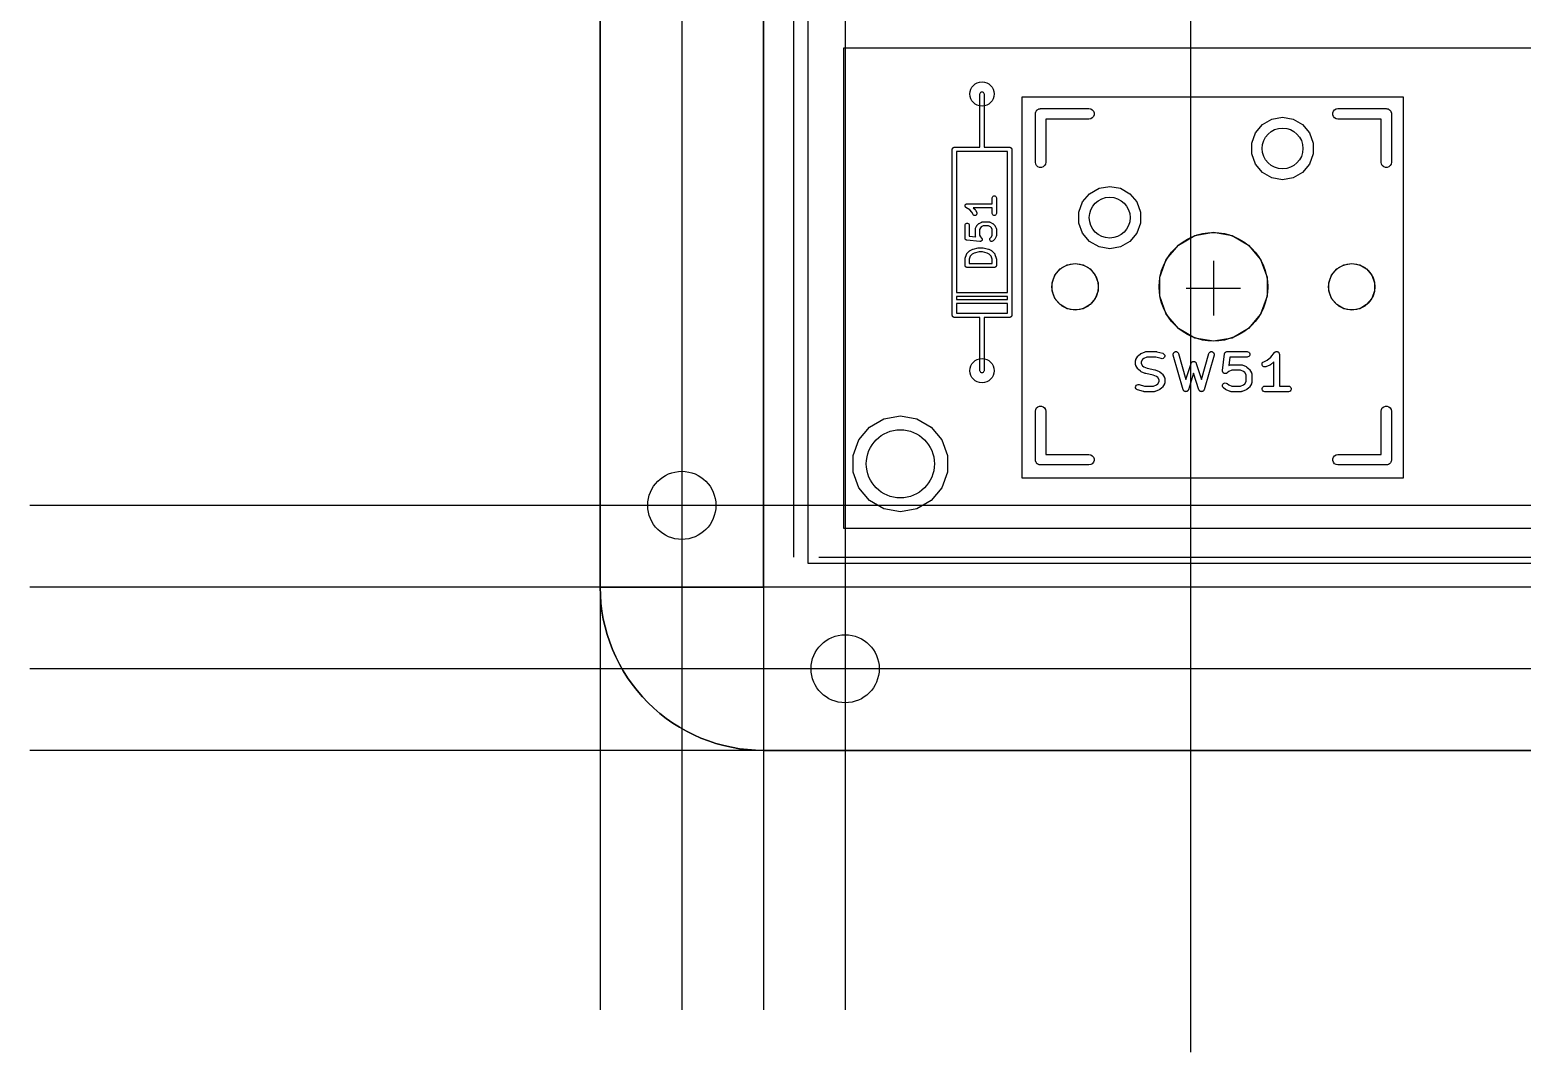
# Model space of a CAD drawing. Header units: millimetres. Extents: x 71 to 299, y 93 to 256.
# Drawn here: x 71.2 to 126, y 92.7 to 130.2 of the extents above; entities that cross this region are included whole.
import ezdxf

# ---------------------------------------------------------------- set-up
doc = ezdxf.new("R2010")
doc.units = ezdxf.units.MM
for name, color, linetype in [('BLACK', 7, 'Continuous'), ('PCB', 4, 'Continuous'), ('PCB_参照', 4, 'Continuous'), ('プレート', 6, 'Continuous'), ('上壁', 4, 'Continuous'), ('下壁1', 142, 'Continuous'), ('下壁2', 2, 'Continuous'), ('物理キー', 7, 'Continuous'), ('裏面', 3, 'Continuous')]:
    doc.layers.add(name, color=color, linetype=linetype)
doc.layers.add('化粧板', color=1, linetype='Continuous', transparency=0.6)
doc.layers.add('補助線', color=4, linetype='Continuous', transparency=0.6)

# ---------------------------------------------------------------- blocks, each defined once
blk = doc.blocks.new('PCB外形')
at = {"layer": 'BLACK'}
for p, q in [((35.075, -28.075), (35.075, -145.925)), ((36, -145.925), (202.925, -145.925))]:
    blk.add_line(p, q, dxfattribs=at)
blk = doc.blocks.new('PCB詳細')
at = {"layer": 'BLACK'}
for p, q in [((41.925, -128.92), (41.9295, -128.894)), ((41.925, -130.19), (41.925, -128.92)), ((41.9295, -128.894), (41.9425, -128.872)), ((41.9425, -128.872), (41.9625, -128.855)), ((41.9625, -128.855), (41.987, -128.846)), ((41.987, -128.846), (42.013, -128.846)), ((42.013, -128.846), (42.0375, -128.855)), ((42.0375, -128.855), (42.0575, -128.872)), ((42.0575, -128.872), (42.0705, -128.894)), ((42.0705, -128.894), (42.075, -128.92)), ((42.075, -128.92), (42.075, -130.19)), ((43.9595, -129.65), (43.9624, -129.634)), ((43.9595, -131.428), (43.9595, -129.65)), ((43.9624, -129.617), (43.9681, -129.601)), ((43.9624, -129.634), (43.9624, -129.617)), ((43.9681, -129.601), (43.971, -129.585)), ((43.971, -129.585), (43.9793, -129.57)), ((43.9793, -129.57), (43.985, -129.555)), ((43.985, -129.555), (43.9957, -129.542)), ((43.9957, -129.542), (44.0041, -129.528)), ((44.0041, -129.528), (44.0168, -129.517)), ((44.0168, -129.517), (44.0275, -129.504)), ((44.0275, -129.504), (44.042, -129.496)), ((44.042, -129.496), (44.0547, -129.485)), ((44.0547, -129.485), (44.0704, -129.479)), ((44.0704, -129.479), (44.0848, -129.471)), ((44.0848, -129.471), (44.1013, -129.468)), ((44.1013, -129.468), (44.1169, -129.462)), ((44.1169, -129.462), (44.1336, -129.462)), ((44.1336, -129.462), (44.15, -129.459)), ((44.15, -129.459), (45.928, -129.459)), ((45.928, -129.84), (44.3405, -129.84)), ((44.3405, -129.84), (44.3405, -131.428)), ((45.928, -129.459), (45.9932, -129.471)), ((45.9932, -129.829), (45.928, -129.84)), ((45.9932, -129.471), (46.0505, -129.504)), ((46.0505, -129.796), (45.9932, -129.829)), ((46.0505, -129.504), (46.093, -129.555)), ((46.093, -129.745), (46.0505, -129.796)), ((46.093, -129.555), (46.1156, -129.617)), ((46.1156, -129.683), (46.093, -129.745)), ((46.1156, -129.617), (46.1156, -129.683)), ((52.3025, -130.041), (52.6476, -129.842)), ((52.6476, -129.842), (53.04, -129.773)), ((53.04, -129.773), (53.4324, -129.842)), ((53.4324, -129.842), (53.7775, -130.041)), ((54.8844, -129.617), (54.907, -129.555)), ((54.8844, -129.683), (54.8844, -129.617)), ((54.907, -129.745), (54.8844, -129.683)), ((54.907, -129.555), (54.9495, -129.504)), ((54.9495, -129.796), (54.907, -129.745)), ((54.9495, -129.504), (55.0068, -129.471)), ((55.0068, -129.829), (54.9495, -129.796)), ((55.0068, -129.471), (55.072, -129.459)), ((55.072, -129.84), (55.0068, -129.829)), ((55.072, -129.459), (56.85, -129.459)), ((56.6595, -129.84), (55.072, -129.84)), ((56.6595, -131.428), (56.6595, -129.84)), ((56.85, -129.459), (56.8664, -129.462)), ((56.8664, -129.462), (56.8831, -129.462)), ((56.8831, -129.462), (56.8987, -129.468)), ((56.8987, -129.468), (56.9152, -129.471)), ((56.9152, -129.471), (56.9296, -129.479)), ((56.9296, -129.479), (56.9452, -129.485)), ((56.9452, -129.485), (56.958, -129.496)), ((56.958, -129.496), (56.9725, -129.504)), ((56.9725, -129.504), (56.9832, -129.517)), ((56.9832, -129.517), (56.9959, -129.528)), ((56.9959, -129.528), (57.0043, -129.542)), ((57.0043, -129.542), (57.015, -129.555)), ((57.015, -129.555), (57.0207, -129.57)), ((57.0207, -129.57), (57.029, -129.585)), ((57.029, -129.585), (57.0319, -129.601)), ((57.0319, -129.601), (57.0376, -129.617)), ((57.0376, -129.617), (57.0376, -129.634)), ((57.0376, -129.634), (57.0405, -129.65)), ((57.0405, -129.65), (57.0405, -131.428)), ((41.925, -130.877), (41.925, -130.19)), ((42.075, -130.19), (42.075, -130.877)), ((51.9101, -130.721), (52.0464, -130.346)), ((52.0464, -130.346), (52.3025, -130.041)), ((53.7775, -130.041), (54.0336, -130.346)), ((54.0336, -130.346), (54.1699, -130.721)), ((40.909, -130.952), (40.9101, -130.946)), ((40.909, -137.048), (40.909, -130.952)), ((40.9101, -130.939), (40.9124, -130.933)), ((40.9101, -130.946), (40.9101, -130.939)), ((40.9124, -130.933), (40.9135, -130.926)), ((40.9135, -130.926), (40.9168, -130.921)), ((40.9168, -130.921), (40.919, -130.915)), ((40.919, -130.915), (40.9233, -130.909)), ((40.9233, -130.909), (40.9265, -130.904)), ((40.9265, -130.904), (40.9316, -130.9)), ((40.9316, -130.9), (40.9358, -130.895)), ((40.9358, -130.895), (40.9415, -130.891)), ((40.9415, -130.891), (40.9465, -130.887)), ((40.9465, -130.887), (40.9527, -130.885)), ((40.9527, -130.885), (40.9583, -130.882)), ((40.9583, -130.882), (40.9648, -130.88)), ((40.9648, -130.88), (40.971, -130.878)), ((40.971, -130.878), (40.9775, -130.878)), ((40.9775, -130.878), (40.984, -130.877)), ((40.984, -130.877), (41.925, -130.877)), ((42.075, -130.877), (43.016, -130.877)), ((43.016, -130.877), (43.0225, -130.878)), ((43.0225, -130.878), (43.029, -130.878)), ((43.029, -130.878), (43.0352, -130.88)), ((43.0352, -130.88), (43.0417, -130.882)), ((43.0417, -130.882), (43.0473, -130.885)), ((43.0473, -130.885), (43.0535, -130.887)), ((43.0535, -130.887), (43.0585, -130.891)), ((43.0585, -130.891), (43.0642, -130.895)), ((43.0642, -130.895), (43.0684, -130.9)), ((43.0684, -130.9), (43.0735, -130.904)), ((43.0735, -130.904), (43.0767, -130.909)), ((43.0767, -130.909), (43.081, -130.915)), ((43.081, -130.915), (43.0832, -130.921)), ((43.0832, -130.921), (43.0865, -130.926)), ((43.0865, -130.926), (43.0876, -130.933)), ((43.0876, -130.933), (43.0899, -130.939)), ((43.0899, -130.939), (43.0899, -130.946)), ((43.0899, -130.946), (43.091, -130.952)), ((43.091, -130.952), (43.091, -137.048)), ((51.9101, -131.119), (51.9101, -130.721)), ((54.1699, -130.721), (54.1699, -131.119)), ((42, -131.027), (41.059, -131.027)), ((41.059, -131.027), (41.059, -136.211)), ((42.941, -131.027), (42, -131.027)), ((42.941, -136.211), (42.941, -131.027)), ((43.971, -131.493), (43.9595, -131.428)), ((44.0041, -131.55), (43.971, -131.493)), ((44.0547, -131.593), (44.0041, -131.55)), ((44.2959, -131.55), (44.2452, -131.593)), ((44.329, -131.493), (44.2959, -131.55)), ((44.3405, -131.428), (44.329, -131.493)), ((52.0464, -131.494), (51.9101, -131.119)), ((52.3025, -131.799), (52.0464, -131.494)), ((54.0336, -131.494), (53.7775, -131.799)), ((54.1699, -131.119), (54.0336, -131.494)), ((56.671, -131.493), (56.6595, -131.428)), ((56.7041, -131.55), (56.671, -131.493)), ((56.7547, -131.593), (56.7041, -131.55)), ((56.9959, -131.55), (56.9452, -131.593)), ((57.029, -131.493), (56.9959, -131.55)), ((57.0405, -131.428), (57.029, -131.493)), ((44.1169, -131.616), (44.0547, -131.593)), ((44.1831, -131.616), (44.1169, -131.616)), ((44.2452, -131.593), (44.1831, -131.616)), ((52.6476, -131.998), (52.3025, -131.799)), ((53.04, -132.067), (52.6476, -131.998)), ((53.4324, -131.998), (53.04, -132.067)), ((53.7775, -131.799), (53.4324, -131.998)), ((56.8169, -131.616), (56.7547, -131.593)), ((56.8831, -131.616), (56.8169, -131.616)), ((56.9452, -131.593), (56.8831, -131.616)), ((45.6964, -132.886), (45.9525, -132.581)), ((45.9525, -132.581), (46.2976, -132.382)), ((46.2976, -132.382), (46.69, -132.313)), ((46.69, -132.313), (47.0824, -132.382)), ((47.0824, -132.382), (47.4275, -132.581)), ((47.4275, -132.581), (47.6836, -132.886)), ((41.3775, -133.019), (41.3785, -133.015)), ((41.3785, -133.028), (41.3775, -133.019)), ((41.3785, -133.011), (41.3816, -133.002)), ((41.3785, -133.015), (41.3785, -133.011)), ((41.3785, -133.037), (41.3785, -133.028)), ((41.3799, -133.041), (41.3785, -133.037)), ((41.3804, -133.045), (41.3799, -133.041)), ((41.3844, -133.053), (41.3804, -133.045)), ((41.3816, -133.002), (41.3837, -132.994)), ((41.3837, -132.994), (41.386, -132.99)), ((41.3874, -133.061), (41.3844, -133.053)), ((41.386, -132.99), (41.3874, -132.986)), ((41.3874, -132.986), (41.3932, -132.979)), ((41.3901, -133.064), (41.3874, -133.061)), ((41.3919, -133.068), (41.3901, -133.064)), ((41.3984, -133.074), (41.3919, -133.068)), ((41.3932, -132.979), (41.3981, -132.972)), ((41.3981, -132.972), (41.4015, -132.97)), ((41.4042, -133.081), (41.3984, -133.074)), ((41.4015, -132.97), (41.4042, -132.966)), ((41.4042, -132.966), (41.4119, -132.962)), ((41.4078, -133.083), (41.4042, -133.081)), ((41.4108, -133.086), (41.4078, -133.083)), ((41.5475, -133.177), (41.4108, -133.086)), ((41.4119, -132.962), (41.4191, -132.957)), ((41.4191, -132.957), (41.4231, -132.955)), ((41.4231, -132.955), (41.4267, -132.953)), ((41.4267, -132.953), (41.4355, -132.952)), ((41.4355, -132.952), (41.4441, -132.949)), ((41.4441, -132.949), (41.4483, -132.95)), ((41.4483, -132.95), (41.4524, -132.949)), ((41.4524, -132.949), (42.3774, -132.949)), ((41.6288, -133.259), (41.5475, -133.177)), ((42.3774, -133.099), (41.6811, -133.099)), ((41.6811, -133.099), (41.7435, -133.161)), ((41.7435, -133.161), (41.7504, -133.171)), ((41.7504, -133.171), (41.7576, -133.181)), ((41.7576, -133.181), (41.8052, -133.276)), ((42.3774, -132.738), (42.3819, -132.712)), ((42.3774, -132.949), (42.3774, -132.738)), ((42.3774, -133.31), (42.3774, -133.099)), ((42.3819, -132.712), (42.3949, -132.69)), ((42.3949, -132.69), (42.4149, -132.673)), ((42.4149, -132.673), (42.4394, -132.664)), ((42.4394, -132.664), (42.4654, -132.664)), ((42.4654, -132.664), (42.4899, -132.673)), ((42.4899, -132.673), (42.5098, -132.69)), ((42.5098, -132.69), (42.5229, -132.712)), ((42.5229, -132.712), (42.5274, -132.738)), ((42.5274, -132.738), (42.5274, -133.31)), ((45.5601, -133.261), (45.6964, -132.886)), ((47.6836, -132.886), (47.8199, -133.261)), ((41.3774, -133.738), (41.3819, -133.712)), ((41.3774, -134.214), (41.3774, -133.738)), ((41.3819, -133.712), (41.3949, -133.69)), ((41.3949, -133.69), (41.4149, -133.673)), ((41.4149, -133.673), (41.4394, -133.664)), ((41.4394, -133.664), (41.4654, -133.664)), ((41.4654, -133.664), (41.4899, -133.673)), ((41.4899, -133.673), (41.5098, -133.69)), ((41.5098, -133.69), (41.5229, -133.712)), ((41.5229, -133.712), (41.5274, -133.738)), ((41.5274, -133.738), (41.5274, -134.146)), ((41.671, -133.343), (41.6288, -133.259)), ((41.6865, -133.364), (41.671, -133.343)), ((41.7083, -133.378), (41.6865, -133.364)), ((41.7336, -133.384), (41.7083, -133.378)), ((41.7595, -133.381), (41.7336, -133.384)), ((41.7828, -133.37), (41.7595, -133.381)), ((41.8007, -133.351), (41.7828, -133.37)), ((41.811, -133.327), (41.8007, -133.351)), ((41.8052, -133.276), (41.8126, -133.301)), ((41.8126, -133.301), (41.811, -133.327)), ((41.8139, -133.752), (41.821, -133.743)), ((41.821, -133.743), (41.8279, -133.733)), ((41.8279, -133.733), (41.8755, -133.685)), ((41.8755, -133.685), (41.8854, -133.678)), ((41.8854, -133.678), (41.895, -133.671)), ((41.895, -133.671), (41.9903, -133.623)), ((41.9903, -133.623), (41.9944, -133.622)), ((41.9944, -133.622), (41.9982, -133.62)), ((41.9982, -133.62), (42.0068, -133.618)), ((42.0068, -133.618), (42.0152, -133.616)), ((42.0152, -133.616), (42.0196, -133.616)), ((42.0196, -133.616), (42.0238, -133.615)), ((42.0238, -133.615), (42.2619, -133.615)), ((42.2619, -133.615), (42.2662, -133.616)), ((42.2662, -133.616), (42.2705, -133.616)), ((42.2705, -133.616), (42.2789, -133.618)), ((42.2789, -133.618), (42.2876, -133.62)), ((42.2876, -133.62), (42.2913, -133.622)), ((42.2913, -133.622), (42.2954, -133.623)), ((42.2954, -133.623), (42.3907, -133.671)), ((42.3819, -133.335), (42.3774, -133.31)), ((42.3949, -133.358), (42.3819, -133.335)), ((42.3907, -133.671), (42.4003, -133.678)), ((42.4149, -133.374), (42.3949, -133.358)), ((42.4003, -133.678), (42.4102, -133.685)), ((42.4102, -133.685), (42.4578, -133.733)), ((42.4394, -133.383), (42.4149, -133.374)), ((42.4654, -133.383), (42.4394, -133.383)), ((42.4578, -133.733), (42.4647, -133.743)), ((42.4647, -133.743), (42.4718, -133.752)), ((42.4899, -133.374), (42.4654, -133.383)), ((42.5098, -133.358), (42.4899, -133.374)), ((42.5229, -133.335), (42.5098, -133.358)), ((42.5274, -133.31), (42.5229, -133.335)), ((45.5601, -133.659), (45.5601, -133.261)), ((45.6964, -134.034), (45.5601, -133.659)), ((47.8199, -133.659), (47.6836, -134.034)), ((47.8199, -133.261), (47.8199, -133.659)), ((41.3779, -134.217), (41.3774, -134.214)), ((41.3776, -134.22), (41.3779, -134.217)), ((41.3801, -134.23), (41.3776, -134.22)), ((41.3819, -134.24), (41.3801, -134.23)), ((41.3833, -134.242), (41.3819, -134.24)), ((41.384, -134.245), (41.3833, -134.242)), ((41.3898, -134.254), (41.384, -134.245)), ((41.3949, -134.262), (41.3898, -134.254)), ((41.3971, -134.264), (41.3949, -134.262)), ((41.3987, -134.267), (41.3971, -134.264)), ((41.407, -134.273), (41.3987, -134.267)), ((41.4149, -134.279), (41.407, -134.273)), ((41.4175, -134.28), (41.4149, -134.279)), ((41.4198, -134.282), (41.4175, -134.28)), ((41.4297, -134.285), (41.4198, -134.282)), ((41.4394, -134.288), (41.4297, -134.285)), ((41.4422, -134.288), (41.4394, -134.288)), ((41.4449, -134.289), (41.4422, -134.288)), ((41.9211, -134.337), (41.4449, -134.289)), ((41.5274, -134.146), (41.7756, -134.171)), ((41.7583, -133.881), (41.7591, -133.877)), ((41.7583, -134.119), (41.7583, -133.881)), ((41.7591, -134.123), (41.7583, -134.119)), ((41.7588, -133.872), (41.7613, -133.864)), ((41.7591, -133.877), (41.7588, -133.872)), ((41.7588, -134.128), (41.7591, -134.123)), ((41.7613, -134.136), (41.7588, -134.128)), ((41.7613, -133.864), (41.7629, -133.855)), ((41.7629, -134.145), (41.7613, -134.136)), ((41.7629, -133.855), (41.765, -133.852)), ((41.765, -134.148), (41.7629, -134.145)), ((41.765, -133.852), (41.7663, -133.847)), ((41.7663, -134.153), (41.765, -134.148)), ((41.7663, -133.847), (41.8139, -133.752)), ((41.7756, -134.171), (41.7663, -134.153)), ((41.9426, -133.83), (41.9083, -133.899)), ((41.9083, -133.899), (41.9083, -134.101)), ((41.9083, -134.101), (41.9426, -134.17)), ((41.973, -133.8), (41.9426, -133.83)), ((41.9426, -134.17), (41.9816, -134.209)), ((42.0415, -133.765), (41.973, -133.8)), ((41.9816, -134.209), (41.9819, -134.209)), ((41.9819, -134.209), (41.9823, -134.21)), ((41.9823, -134.21), (41.9893, -134.22)), ((41.9893, -134.22), (41.9965, -134.23)), ((41.9953, -134.294), (41.99, -134.305)), ((42.0008, -134.282), (41.9953, -134.294)), ((41.9965, -134.23), (41.9967, -134.231)), ((41.9967, -134.231), (41.9969, -134.231)), ((41.9969, -134.231), (42, -134.243)), ((42, -134.243), (42.0033, -134.255)), ((42.001, -134.281), (42.0008, -134.282)), ((42.0008, -134.282), (42.0008, -134.282)), ((42.0021, -134.269), (42.001, -134.281)), ((42.0034, -134.256), (42.0021, -134.269)), ((42.0033, -134.255), (42.0032, -134.256)), ((42.0032, -134.256), (42.0034, -134.256)), ((42.2442, -133.765), (42.0415, -133.765)), ((42.3127, -133.8), (42.2442, -133.765)), ((42.2824, -134.255), (42.2892, -134.23)), ((42.2847, -134.281), (42.2824, -134.255)), ((42.2957, -134.305), (42.2847, -134.281)), ((42.2892, -134.23), (42.3041, -134.209)), ((42.3041, -134.209), (42.3431, -134.17)), ((42.3431, -133.83), (42.3127, -133.8)), ((42.3774, -133.899), (42.3431, -133.83)), ((42.3431, -134.17), (42.3774, -134.101)), ((42.3774, -134.101), (42.3774, -133.899)), ((42.4578, -134.267), (42.4102, -134.315)), ((42.4647, -134.257), (42.4578, -134.267)), ((42.4718, -134.248), (42.4647, -134.257)), ((42.4718, -133.752), (42.5195, -133.847)), ((42.5195, -134.153), (42.4718, -134.248)), ((42.5195, -133.847), (42.5207, -133.852)), ((42.5207, -134.148), (42.5195, -134.153)), ((42.5207, -133.852), (42.5229, -133.855)), ((42.5229, -134.145), (42.5207, -134.148)), ((42.5229, -133.855), (42.5244, -133.864)), ((42.5244, -134.136), (42.5229, -134.145)), ((42.5244, -133.864), (42.5269, -133.872)), ((42.5269, -134.128), (42.5244, -134.136)), ((42.5269, -133.872), (42.5266, -133.877)), ((42.5266, -133.877), (42.5274, -133.881)), ((42.5274, -134.119), (42.5266, -134.123)), ((42.5266, -134.123), (42.5269, -134.128)), ((42.5274, -133.881), (42.5274, -134.119)), ((45.9525, -134.339), (45.6964, -134.034)), ((47.6836, -134.034), (47.4275, -134.339)), ((49.2134, -134.467), (49.8154, -134.119)), ((49.8154, -134.119), (50.5, -133.998)), ((50.5, -133.998), (51.1846, -134.119)), ((51.1846, -134.119), (51.7865, -134.467)), ((41.3812, -134.952), (41.4288, -134.81)), ((41.4288, -134.81), (41.4309, -134.806)), ((41.4309, -134.806), (41.432, -134.802)), ((41.432, -134.802), (41.4371, -134.794)), ((41.4371, -134.794), (41.4413, -134.787)), ((41.4413, -134.787), (41.4445, -134.784)), ((41.4445, -134.784), (41.447, -134.78)), ((41.447, -134.78), (41.5422, -134.685)), ((41.5422, -134.685), (41.5521, -134.678)), ((41.5521, -134.678), (41.5617, -134.671)), ((41.5617, -134.671), (41.6569, -134.623)), ((41.6397, -134.8), (41.5656, -134.874)), ((41.7167, -134.761), (41.6397, -134.8)), ((41.6569, -134.623), (41.6648, -134.621)), ((41.6648, -134.621), (41.6723, -134.618)), ((41.6723, -134.618), (41.8628, -134.57)), ((41.8902, -134.718), (41.7167, -134.761)), ((41.8628, -134.57), (41.8719, -134.569)), ((41.8719, -134.569), (41.881, -134.568)), ((41.881, -134.568), (42.0238, -134.568)), ((42.0146, -134.718), (41.8902, -134.718)), ((41.9216, -134.336), (41.9211, -134.337)), ((41.922, -134.337), (41.9216, -134.336)), ((41.9345, -134.336), (41.922, -134.337)), ((41.9471, -134.335), (41.9345, -134.336)), ((41.9475, -134.334), (41.9471, -134.335)), ((41.948, -134.334), (41.9475, -134.334)), ((41.9594, -134.329), (41.948, -134.334)), ((41.9708, -134.324), (41.9594, -134.329)), ((41.9712, -134.324), (41.9708, -134.324)), ((41.9716, -134.323), (41.9712, -134.324)), ((41.9805, -134.314), (41.9716, -134.323)), ((41.9895, -134.306), (41.9805, -134.314)), ((41.9897, -134.305), (41.9895, -134.306)), ((41.99, -134.305), (41.9897, -134.305)), ((42.1881, -134.761), (42.0146, -134.718)), ((42.0238, -134.568), (42.0328, -134.569)), ((42.0328, -134.569), (42.042, -134.57)), ((42.042, -134.57), (42.2325, -134.618)), ((42.2651, -134.8), (42.1881, -134.761)), ((42.2325, -134.618), (42.24, -134.621)), ((42.24, -134.621), (42.2478, -134.623)), ((42.2478, -134.623), (42.3431, -134.671)), ((42.3392, -134.874), (42.2651, -134.8)), ((42.3141, -134.323), (42.2957, -134.305)), ((42.3377, -134.334), (42.3141, -134.323)), ((42.3637, -134.337), (42.3377, -134.334)), ((42.3431, -134.671), (42.3527, -134.678)), ((42.3527, -134.678), (42.3626, -134.685)), ((42.3626, -134.685), (42.4578, -134.78)), ((42.3888, -134.33), (42.3637, -134.337)), ((42.4102, -134.315), (42.3888, -134.33)), ((42.4578, -134.78), (42.4603, -134.784)), ((42.4603, -134.784), (42.4635, -134.787)), ((42.4635, -134.787), (42.4677, -134.794)), ((42.4677, -134.794), (42.4727, -134.802)), ((42.4727, -134.802), (42.4739, -134.806)), ((42.4739, -134.806), (42.4759, -134.81)), ((42.4759, -134.81), (42.5235, -134.952)), ((46.2976, -134.538), (45.9525, -134.339)), ((46.69, -134.607), (46.2976, -134.538)), ((47.0824, -134.538), (46.69, -134.607)), ((47.4275, -134.339), (47.0824, -134.538)), ((48.7666, -134.999), (49.2134, -134.467)), ((51.7865, -134.467), (52.2334, -134.999)), ((41.3774, -134.976), (41.3795, -134.964)), ((41.3774, -135.214), (41.3774, -134.976)), ((41.3785, -135.221), (41.3774, -135.214)), ((41.3785, -135.227), (41.3785, -135.221)), ((41.3808, -135.233), (41.3785, -135.227)), ((41.3795, -134.964), (41.3812, -134.952)), ((41.3819, -135.24), (41.3808, -135.233)), ((41.3852, -135.246), (41.3819, -135.24)), ((41.3874, -135.252), (41.3852, -135.246)), ((41.3916, -135.257), (41.3874, -135.252)), ((41.3949, -135.262), (41.3916, -135.257)), ((41.4, -135.267), (41.3949, -135.262)), ((41.4042, -135.272), (41.4, -135.267)), ((41.4099, -135.275), (41.4042, -135.272)), ((41.4149, -135.279), (41.4099, -135.275)), ((41.421, -135.281), (41.4149, -135.279)), ((41.4267, -135.285), (41.421, -135.281)), ((41.4332, -135.286), (41.4267, -135.285)), ((41.4394, -135.288), (41.4332, -135.286)), ((41.4459, -135.288), (41.4394, -135.288)), ((41.4524, -135.289), (41.4459, -135.288)), ((42.4524, -135.289), (41.4524, -135.289)), ((41.5656, -134.874), (41.5274, -134.988)), ((41.5274, -134.988), (41.5274, -135.139)), ((41.5274, -135.139), (42.3774, -135.139)), ((42.3774, -134.988), (42.3392, -134.874)), ((42.3774, -135.139), (42.3774, -134.988)), ((42.4588, -135.288), (42.4524, -135.289)), ((42.4654, -135.288), (42.4588, -135.288)), ((42.4716, -135.286), (42.4654, -135.288)), ((42.478, -135.285), (42.4716, -135.286)), ((42.4837, -135.281), (42.478, -135.285)), ((42.4899, -135.279), (42.4837, -135.281)), ((42.4949, -135.275), (42.4899, -135.279)), ((42.5006, -135.272), (42.4949, -135.275)), ((42.5048, -135.267), (42.5006, -135.272)), ((42.5098, -135.262), (42.5048, -135.267)), ((42.5131, -135.257), (42.5098, -135.262)), ((42.5173, -135.252), (42.5131, -135.257)), ((42.5196, -135.246), (42.5173, -135.252)), ((42.5229, -135.24), (42.5196, -135.246)), ((42.524, -135.233), (42.5229, -135.24)), ((42.5235, -134.952), (42.5253, -134.964)), ((42.5262, -135.227), (42.524, -135.233)), ((42.5253, -134.964), (42.5274, -134.976)), ((42.5274, -135.214), (42.5262, -135.221)), ((42.5262, -135.221), (42.5262, -135.227)), ((42.5274, -134.976), (42.5274, -135.214)), ((44.6803, -135.573), (44.871, -135.346)), ((44.871, -135.346), (45.1279, -135.197)), ((45.1279, -135.197), (45.42, -135.146)), ((45.42, -135.146), (45.7121, -135.197)), ((45.7121, -135.197), (45.969, -135.346)), ((45.969, -135.346), (46.1597, -135.573)), ((48.5289, -135.652), (48.7666, -134.999)), ((52.2334, -134.999), (52.4711, -135.652)), ((54.8403, -135.573), (55.031, -135.346)), ((55.031, -135.346), (55.2879, -135.197)), ((55.2879, -135.197), (55.58, -135.146)), ((55.58, -135.146), (55.8721, -135.197)), ((55.8721, -135.197), (56.129, -135.346)), ((56.129, -135.346), (56.3197, -135.573)), ((44.5788, -135.852), (44.6803, -135.573)), ((44.5788, -136.148), (44.5788, -135.852)), ((46.1597, -135.573), (46.2612, -135.852)), ((46.2612, -135.852), (46.2612, -136.148)), ((48.5289, -136.348), (48.5289, -135.652)), ((52.4711, -135.652), (52.4711, -136.348)), ((54.7388, -135.852), (54.8403, -135.573)), ((54.7388, -136.148), (54.7388, -135.852)), ((56.3197, -135.573), (56.4212, -135.852)), ((56.4212, -135.852), (56.4212, -136.148)), ((41.059, -136.211), (42.941, -136.211)), ((41.059, -136.361), (41.059, -136.465)), ((42.941, -136.361), (41.059, -136.361)), ((41.059, -136.465), (42.941, -136.465)), ((42.941, -136.465), (42.941, -136.361)), ((44.6803, -136.427), (44.5788, -136.148)), ((44.871, -136.654), (44.6803, -136.427)), ((46.1597, -136.427), (45.969, -136.654)), ((46.2612, -136.148), (46.1597, -136.427)), ((48.7666, -137.001), (48.5289, -136.348)), ((52.4711, -136.348), (52.2334, -137.001)), ((54.8403, -136.427), (54.7388, -136.148)), ((55.031, -136.654), (54.8403, -136.427)), ((56.3197, -136.427), (56.129, -136.654)), ((56.4212, -136.148), (56.3197, -136.427)), ((42.941, -136.615), (41.059, -136.615)), ((41.059, -136.615), (41.059, -136.973)), ((41.059, -136.973), (42, -136.973)), ((42, -136.973), (42.941, -136.973)), ((42.941, -136.973), (42.941, -136.615)), ((45.1279, -136.803), (44.871, -136.654)), ((45.42, -136.854), (45.1279, -136.803)), ((45.7121, -136.803), (45.42, -136.854)), ((45.969, -136.654), (45.7121, -136.803)), ((49.2134, -137.533), (48.7666, -137.001)), ((52.2334, -137.001), (51.7865, -137.533)), ((55.2879, -136.803), (55.031, -136.654)), ((55.58, -136.854), (55.2879, -136.803)), ((55.8721, -136.803), (55.58, -136.854)), ((56.129, -136.654), (55.8721, -136.803)), ((40.9101, -137.054), (40.909, -137.048)), ((40.9101, -137.061), (40.9101, -137.054)), ((40.9124, -137.067), (40.9101, -137.061)), ((40.9135, -137.074), (40.9124, -137.067)), ((40.9168, -137.079), (40.9135, -137.074)), ((40.919, -137.085), (40.9168, -137.079)), ((40.9233, -137.091), (40.919, -137.085)), ((40.9265, -137.096), (40.9233, -137.091)), ((40.9316, -137.1), (40.9265, -137.096)), ((40.9358, -137.105), (40.9316, -137.1)), ((40.9415, -137.109), (40.9358, -137.105)), ((40.9465, -137.113), (40.9415, -137.109)), ((40.9527, -137.115), (40.9465, -137.113)), ((40.9583, -137.118), (40.9527, -137.115)), ((40.9648, -137.12), (40.9583, -137.118)), ((40.971, -137.122), (40.9648, -137.12)), ((40.9775, -137.122), (40.971, -137.122)), ((40.984, -137.123), (40.9775, -137.122)), ((41.925, -137.123), (40.984, -137.123)), ((41.925, -137.81), (41.925, -137.123)), ((43.016, -137.123), (42.075, -137.123)), ((42.075, -137.123), (42.075, -137.81)), ((43.0225, -137.122), (43.016, -137.123)), ((43.029, -137.122), (43.0225, -137.122)), ((43.0352, -137.12), (43.029, -137.122)), ((43.0417, -137.118), (43.0352, -137.12)), ((43.0473, -137.115), (43.0417, -137.118)), ((43.0535, -137.113), (43.0473, -137.115)), ((43.0585, -137.109), (43.0535, -137.113)), ((43.0642, -137.105), (43.0585, -137.109)), ((43.0684, -137.1), (43.0642, -137.105)), ((43.0735, -137.096), (43.0684, -137.1)), ((43.0767, -137.091), (43.0735, -137.096)), ((43.081, -137.085), (43.0767, -137.091)), ((43.0832, -137.079), (43.081, -137.085)), ((43.0865, -137.074), (43.0832, -137.079)), ((43.0876, -137.067), (43.0865, -137.074)), ((43.0899, -137.061), (43.0876, -137.067)), ((43.091, -137.048), (43.0899, -137.054)), ((43.0899, -137.054), (43.0899, -137.061)), ((49.8154, -137.881), (49.2134, -137.533)), ((51.7865, -137.533), (51.1846, -137.881)), ((41.925, -139.08), (41.925, -137.81)), ((42.075, -137.81), (42.075, -139.08)), ((50.5, -138.002), (49.8154, -137.881)), ((51.1846, -137.881), (50.5, -138.002)), ((47.6468, -138.687), (47.6517, -138.678)), ((47.6517, -138.678), (47.6552, -138.669)), ((47.6552, -138.669), (47.7277, -138.548)), ((47.7277, -138.548), (47.7388, -138.535)), ((47.7388, -138.535), (47.7498, -138.522)), ((47.7498, -138.522), (47.8224, -138.462)), ((47.8224, -138.462), (47.8356, -138.454)), ((47.8356, -138.454), (47.8484, -138.446)), ((47.8931, -138.668), (47.8439, -138.75)), ((47.8484, -138.446), (47.9935, -138.386)), ((47.9407, -138.628), (47.8931, -138.668)), ((48.0529, -138.581), (47.9407, -138.628)), ((47.9935, -138.386), (47.9958, -138.385)), ((47.9958, -138.385), (47.9978, -138.384)), ((47.9978, -138.384), (48.0129, -138.381)), ((48.0129, -138.381), (48.0279, -138.378)), ((48.0279, -138.378), (48.0303, -138.378)), ((48.0303, -138.378), (48.0326, -138.378)), ((48.0326, -138.378), (48.3954, -138.378)), ((48.3816, -138.581), (48.0529, -138.581)), ((48.5859, -138.638), (48.3816, -138.581)), ((48.3954, -138.378), (48.409, -138.38)), ((48.409, -138.38), (48.4226, -138.382)), ((48.4226, -138.382), (48.6403, -138.442)), ((48.6211, -138.641), (48.5859, -138.638)), ((48.6552, -138.632), (48.6211, -138.641)), ((48.6403, -138.442), (48.6722, -138.457)), ((48.6843, -138.612), (48.6552, -138.632)), ((48.6722, -138.457), (48.6969, -138.482)), ((48.7048, -138.584), (48.6843, -138.612)), ((48.6969, -138.482), (48.7115, -138.515)), ((48.7143, -138.55), (48.7048, -138.584)), ((48.7115, -138.515), (48.7143, -138.55)), ((49.0198, -138.472), (49.0284, -138.438)), ((49.0235, -138.507), (49.0198, -138.472)), ((49.3863, -139.777), (49.0235, -138.507)), ((49.0284, -138.438), (49.0481, -138.409)), ((49.0481, -138.409), (49.0767, -138.388)), ((49.0767, -138.388), (49.1106, -138.378)), ((49.1106, -138.378), (49.1458, -138.381)), ((49.1458, -138.381), (49.178, -138.395)), ((49.178, -138.395), (49.2034, -138.42)), ((49.2034, -138.42), (49.2188, -138.452)), ((49.2188, -138.452), (49.4895, -139.399)), ((50.0591, -139.399), (50.3297, -138.452)), ((50.5251, -138.507), (50.1623, -139.777)), ((50.3297, -138.452), (50.3452, -138.42)), ((50.3452, -138.42), (50.3705, -138.395)), ((50.3705, -138.395), (50.4028, -138.381)), ((50.4028, -138.381), (50.438, -138.378)), ((50.438, -138.378), (50.4719, -138.388)), ((50.4719, -138.388), (50.5004, -138.409)), ((50.5004, -138.409), (50.5202, -138.438)), ((50.5202, -138.438), (50.5288, -138.472)), ((50.5288, -138.472), (50.5251, -138.507)), ((50.8346, -139.072), (50.9071, -138.467)), ((50.9071, -138.467), (50.9079, -138.465)), ((50.9079, -138.462), (50.913, -138.448)), ((50.9079, -138.465), (50.9079, -138.462)), ((50.913, -138.448), (50.9173, -138.434)), ((50.9173, -138.434), (50.919, -138.431)), ((50.919, -138.431), (50.92, -138.429)), ((50.92, -138.429), (50.9296, -138.417)), ((50.9296, -138.417), (50.9385, -138.405)), ((50.9385, -138.405), (50.9409, -138.404)), ((50.9409, -138.404), (50.9427, -138.402)), ((50.9427, -138.402), (50.9556, -138.394)), ((50.9556, -138.394), (50.968, -138.386)), ((50.968, -138.386), (50.9708, -138.385)), ((50.9708, -138.385), (50.9733, -138.384)), ((50.9733, -138.384), (50.9879, -138.381)), ((50.9879, -138.381), (51.0024, -138.378)), ((51.0024, -138.378), (51.0052, -138.378)), ((51.0052, -138.378), (51.008, -138.378)), ((51.008, -138.378), (51.7337, -138.378)), ((51.0981, -138.581), (51.0609, -138.892)), ((51.7337, -138.581), (51.0981, -138.581)), ((51.7337, -138.378), (51.7685, -138.384)), ((51.7685, -138.575), (51.7337, -138.581)), ((51.7685, -138.384), (51.799, -138.402)), ((51.799, -138.557), (51.7685, -138.575)), ((51.799, -138.402), (51.8217, -138.429)), ((51.8217, -138.53), (51.799, -138.557)), ((51.8217, -138.429), (51.8338, -138.462)), ((51.8338, -138.497), (51.8217, -138.53)), ((51.8338, -138.462), (51.8338, -138.497)), ((52.4788, -138.694), (52.6042, -138.589)), ((52.6042, -138.589), (52.743, -138.416)), ((52.743, -138.416), (52.7439, -138.415)), ((52.7439, -138.415), (52.7445, -138.414)), ((52.7445, -138.414), (52.7571, -138.404)), ((52.7571, -138.404), (52.7694, -138.393)), ((52.7694, -138.393), (52.7706, -138.392)), ((52.7706, -138.392), (52.7715, -138.392)), ((52.7715, -138.392), (52.7869, -138.386)), ((52.7869, -138.386), (52.8023, -138.38)), ((52.8023, -138.38), (52.8035, -138.38)), ((52.8035, -138.38), (52.8046, -138.379)), ((52.8046, -138.379), (52.8211, -138.379)), ((52.8211, -138.379), (52.8376, -138.379)), ((52.8376, -138.379), (52.8387, -138.379)), ((52.8387, -138.379), (52.8399, -138.379)), ((52.8399, -138.379), (52.8554, -138.385)), ((52.8554, -138.385), (52.871, -138.39)), ((52.871, -138.39), (52.872, -138.391)), ((52.872, -138.391), (52.8731, -138.392)), ((52.8731, -138.392), (52.8857, -138.402)), ((52.8857, -138.402), (52.8986, -138.412)), ((52.8986, -138.412), (52.8992, -138.413)), ((52.8992, -138.413), (52.9001, -138.414)), ((52.9001, -138.414), (52.9083, -138.428)), ((52.9083, -138.428), (52.9169, -138.443)), ((52.9169, -138.443), (52.9172, -138.444)), ((52.9172, -138.444), (52.9178, -138.445)), ((52.9178, -138.445), (52.9206, -138.461)), ((52.9206, -138.461), (52.9239, -138.477)), ((52.9239, -138.477), (52.9237, -138.478)), ((52.9237, -138.478), (52.9239, -138.48)), ((52.9239, -138.48), (52.9239, -139.648)), ((41.9295, -139.106), (41.925, -139.08)), ((41.9425, -139.128), (41.9295, -139.106)), ((41.9625, -139.145), (41.9425, -139.128)), ((41.987, -139.154), (41.9625, -139.145)), ((42.013, -139.154), (41.987, -139.154)), ((42.0375, -139.145), (42.013, -139.154)), ((42.0575, -139.128), (42.0375, -139.145)), ((42.0705, -139.106), (42.0575, -139.128)), ((42.075, -139.08), (42.0705, -139.106)), ((47.6407, -138.721), (47.6424, -138.712)), ((47.6407, -138.842), (47.6407, -138.721)), ((47.6424, -138.852), (47.6407, -138.842)), ((47.6424, -138.712), (47.6425, -138.702)), ((47.6425, -138.862), (47.6424, -138.852)), ((47.6425, -138.702), (47.6454, -138.695)), ((47.6454, -138.869), (47.6425, -138.862)), ((47.6454, -138.695), (47.6468, -138.687)), ((47.6468, -138.877), (47.6454, -138.869)), ((47.6517, -138.886), (47.6468, -138.877)), ((47.6552, -138.895), (47.6517, -138.886)), ((47.7277, -139.016), (47.6552, -138.895)), ((47.7389, -139.028), (47.7277, -139.016)), ((47.7498, -139.041), (47.7389, -139.028)), ((47.8224, -139.102), (47.7498, -139.041)), ((47.8356, -139.109), (47.8224, -139.102)), ((47.8484, -139.118), (47.8356, -139.109)), ((47.8439, -138.75), (47.8439, -138.814)), ((47.8439, -138.814), (47.8931, -138.896)), ((47.9935, -139.178), (47.8484, -139.118)), ((47.8931, -138.896), (47.9407, -138.936)), ((47.9407, -138.936), (48.0627, -138.987)), ((48.0029, -139.18), (47.9935, -139.178)), ((48.0118, -139.184), (48.0029, -139.18)), ((48.2927, -139.242), (48.0118, -139.184)), ((48.0627, -138.987), (48.3436, -139.045)), ((48.3436, -139.045), (48.3525, -139.049)), ((48.3525, -139.049), (48.3619, -139.051)), ((48.3619, -139.051), (48.5071, -139.111)), ((48.5071, -139.111), (48.5199, -139.12)), ((48.5199, -139.12), (48.533, -139.127)), ((48.533, -139.127), (48.6056, -139.188)), ((48.6056, -139.188), (48.6166, -139.201)), ((48.6166, -139.201), (48.6277, -139.213)), ((48.6277, -139.213), (48.7003, -139.334)), ((49.4895, -139.399), (49.6775, -138.811)), ((49.7743, -139.176), (49.5808, -139.78)), ((49.6775, -138.811), (49.6794, -138.808)), ((49.6794, -138.808), (49.6803, -138.804)), ((49.6803, -138.804), (49.6876, -138.792)), ((49.6876, -138.792), (49.6939, -138.78)), ((49.6939, -138.78), (49.6969, -138.777)), ((49.6969, -138.777), (49.6991, -138.774)), ((49.6991, -138.774), (49.7099, -138.766)), ((49.7099, -138.766), (49.7201, -138.756)), ((49.7201, -138.756), (49.7238, -138.755)), ((49.7238, -138.755), (49.727, -138.752)), ((49.727, -138.752), (49.74, -138.748)), ((49.74, -138.748), (49.7527, -138.743)), ((49.7527, -138.743), (49.7568, -138.743)), ((49.7568, -138.743), (49.7606, -138.742)), ((49.7606, -138.742), (49.7743, -138.742)), ((49.7743, -138.742), (49.788, -138.742)), ((49.9678, -139.78), (49.7743, -139.176)), ((49.788, -138.742), (49.7918, -138.743)), ((49.7918, -138.743), (49.7959, -138.743)), ((49.7959, -138.743), (49.8085, -138.748)), ((49.8085, -138.748), (49.8216, -138.752)), ((49.8216, -138.752), (49.8248, -138.755)), ((49.8248, -138.755), (49.8285, -138.756)), ((49.8285, -138.756), (49.8387, -138.766)), ((49.8387, -138.766), (49.8495, -138.774)), ((49.8495, -138.774), (49.8516, -138.777)), ((49.8516, -138.777), (49.8546, -138.78)), ((49.8546, -138.78), (49.861, -138.792)), ((49.861, -138.792), (49.8683, -138.804)), ((49.8683, -138.804), (49.8692, -138.808)), ((49.8692, -138.808), (49.8711, -138.811)), ((49.8711, -138.811), (50.0591, -139.399)), ((50.8354, -139.087), (50.8346, -139.072)), ((50.8353, -139.102), (50.8354, -139.087)), ((50.8363, -139.104), (50.8353, -139.102)), ((50.8365, -139.107), (50.8363, -139.104)), ((50.8423, -139.121), (50.8365, -139.107)), ((50.8473, -139.135), (50.8423, -139.121)), ((50.8492, -139.137), (50.8473, -139.135)), ((50.8504, -139.14), (50.8492, -139.137)), ((50.8604, -139.151), (50.8504, -139.14)), ((50.8699, -139.162), (50.8604, -139.151)), ((50.8725, -139.163), (50.8699, -139.162)), ((50.8745, -139.166), (50.8725, -139.163)), ((50.8876, -139.172), (50.8745, -139.166)), ((50.9004, -139.18), (50.8876, -139.172)), ((50.9033, -139.18), (50.9004, -139.18)), ((50.906, -139.182), (50.9033, -139.18)), ((50.9206, -139.183), (50.906, -139.182)), ((50.9351, -139.186), (50.9206, -139.183)), ((50.938, -139.185), (50.9351, -139.186)), ((50.941, -139.186), (50.938, -139.185)), ((50.9553, -139.182), (50.941, -139.186)), ((50.9699, -139.18), (50.9553, -139.182)), ((50.9725, -139.178), (50.9699, -139.18)), ((50.9754, -139.178), (50.9725, -139.178)), ((50.9877, -139.17), (50.9754, -139.178)), ((51.0005, -139.162), (50.9877, -139.17)), ((51.0613, -139.112), (51.0005, -139.162)), ((51.0609, -138.892), (51.1141, -138.87)), ((51.1735, -139.065), (51.0613, -139.112)), ((51.1141, -138.87), (51.1164, -138.869)), ((51.1164, -138.869), (51.1184, -138.868)), ((51.1184, -138.868), (51.1335, -138.865)), ((51.1335, -138.865), (51.1485, -138.862)), ((51.1485, -138.862), (51.1508, -138.862)), ((51.1508, -138.862), (51.1531, -138.862)), ((51.1531, -138.862), (51.516, -138.862)), ((51.4957, -139.065), (51.1735, -139.065)), ((51.6079, -139.112), (51.4957, -139.065)), ((51.516, -138.862), (51.5183, -138.862)), ((51.5183, -138.862), (51.5206, -138.862)), ((51.5206, -138.862), (51.5356, -138.865)), ((51.5356, -138.865), (51.5507, -138.868)), ((51.5507, -138.868), (51.5528, -138.869)), ((51.5528, -138.869), (51.5551, -138.87)), ((51.5551, -138.87), (51.7002, -138.93)), ((51.6554, -139.151), (51.6079, -139.112)), ((51.7047, -139.233), (51.6554, -139.151)), ((51.7002, -138.93), (51.713, -138.938)), ((51.713, -138.938), (51.7262, -138.946)), ((51.7262, -138.946), (51.7988, -139.006)), ((51.7988, -139.006), (51.8097, -139.019)), ((51.8097, -139.019), (51.8208, -139.032)), ((51.8208, -139.032), (51.8934, -139.153)), ((51.8934, -139.153), (51.8969, -139.162)), ((51.8969, -139.162), (51.9018, -139.17)), ((51.9018, -139.17), (51.9032, -139.178)), ((51.9032, -139.178), (51.906, -139.186)), ((51.906, -139.186), (51.9062, -139.196)), ((51.9062, -139.196), (51.9079, -139.205)), ((51.9079, -139.205), (51.9079, -139.508)), ((52.2861, -138.829), (52.2966, -138.796)), ((52.2877, -138.865), (52.2861, -138.829)), ((52.3013, -138.897), (52.2877, -138.865)), ((52.2966, -138.796), (52.3181, -138.768)), ((52.3252, -138.923), (52.3013, -138.897)), ((52.3181, -138.768), (52.3478, -138.749)), ((52.3565, -138.939), (52.3252, -138.923)), ((52.3478, -138.749), (52.4788, -138.694)), ((52.3915, -138.944), (52.3565, -138.939)), ((52.4259, -138.936), (52.3915, -138.944)), ((52.5711, -138.876), (52.4259, -138.936)), ((52.5839, -138.868), (52.5711, -138.876)), ((52.597, -138.86), (52.5839, -138.868)), ((52.7207, -138.757), (52.597, -138.86)), ((52.7207, -139.648), (52.7207, -138.757)), ((47.6412, -139.679), (47.6506, -139.645)), ((47.6439, -139.714), (47.6412, -139.679)), ((47.6585, -139.747), (47.6439, -139.714)), ((47.6506, -139.645), (47.6711, -139.617)), ((47.6833, -139.772), (47.6585, -139.747)), ((47.6711, -139.617), (47.7002, -139.597)), ((47.7151, -139.787), (47.6833, -139.772)), ((47.7002, -139.597), (47.7344, -139.588)), ((47.7344, -139.588), (47.7695, -139.591)), ((47.7695, -139.591), (47.9738, -139.648)), ((47.9738, -139.648), (48.3025, -139.648)), ((48.4148, -139.293), (48.2927, -139.242)), ((48.3025, -139.648), (48.4148, -139.601)), ((48.4623, -139.333), (48.4148, -139.293)), ((48.4148, -139.601), (48.4623, -139.562)), ((48.5115, -139.415), (48.4623, -139.333)), ((48.4623, -139.562), (48.5115, -139.479)), ((48.5199, -139.775), (48.5071, -139.783)), ((48.5115, -139.479), (48.5115, -139.415)), ((48.533, -139.767), (48.5199, -139.775)), ((48.6056, -139.707), (48.533, -139.767)), ((48.6166, -139.694), (48.6056, -139.707)), ((48.6277, -139.681), (48.6166, -139.694)), ((48.7003, -139.56), (48.6277, -139.681)), ((48.7003, -139.334), (48.7037, -139.343)), ((48.7037, -139.551), (48.7003, -139.56)), ((48.7037, -139.343), (48.7086, -139.352)), ((48.7086, -139.542), (48.7037, -139.551)), ((48.7086, -139.352), (48.71, -139.36)), ((48.71, -139.534), (48.7086, -139.542)), ((48.71, -139.36), (48.7129, -139.367)), ((48.7129, -139.527), (48.71, -139.534)), ((48.7129, -139.367), (48.7131, -139.377)), ((48.7131, -139.517), (48.7129, -139.527)), ((48.7131, -139.377), (48.7147, -139.387)), ((48.7147, -139.508), (48.7131, -139.517)), ((48.7147, -139.387), (48.7147, -139.508)), ((49.3888, -139.783), (49.3863, -139.777)), ((49.5808, -139.78), (49.5781, -139.785)), ((49.9704, -139.785), (49.9678, -139.78)), ((50.1623, -139.777), (50.1598, -139.783)), ((50.8353, -139.611), (50.8473, -139.578)), ((50.8354, -139.647), (50.8353, -139.611)), ((50.8476, -139.68), (50.8354, -139.647)), ((50.8473, -139.578), (50.8699, -139.551)), ((50.8704, -139.707), (50.8476, -139.68)), ((50.8699, -139.551), (50.9004, -139.533)), ((50.943, -139.767), (50.8704, -139.707)), ((50.9004, -139.533), (50.9351, -139.527)), ((50.9351, -139.527), (50.9699, -139.533)), ((50.9561, -139.775), (50.943, -139.767)), ((50.9689, -139.783), (50.9561, -139.775)), ((50.9699, -139.533), (51.0005, -139.551)), ((51.0005, -139.551), (51.0612, -139.601)), ((51.0612, -139.601), (51.1735, -139.648)), ((51.1735, -139.648), (51.4957, -139.648)), ((51.4957, -139.648), (51.6079, -139.601)), ((51.6079, -139.601), (51.6554, -139.562)), ((51.6554, -139.562), (51.7047, -139.479)), ((51.713, -139.775), (51.7002, -139.783)), ((51.7047, -139.479), (51.7047, -139.233)), ((51.7262, -139.767), (51.713, -139.775)), ((51.7988, -139.707), (51.7262, -139.767)), ((51.8097, -139.694), (51.7988, -139.707)), ((51.8208, -139.681), (51.8097, -139.694)), ((51.8934, -139.56), (51.8208, -139.681)), ((51.8969, -139.551), (51.8934, -139.56)), ((51.9018, -139.542), (51.8969, -139.551)), ((51.9032, -139.534), (51.9018, -139.542)), ((51.906, -139.527), (51.9032, -139.534)), ((51.9062, -139.517), (51.906, -139.527)), ((51.9079, -139.508), (51.9062, -139.517)), ((52.2868, -139.732), (52.2989, -139.699)), ((52.2868, -139.767), (52.2868, -139.732)), ((52.2989, -139.8), (52.2868, -139.767)), ((52.2989, -139.699), (52.3216, -139.672)), ((52.3216, -139.672), (52.3521, -139.654)), ((52.3521, -139.654), (52.3869, -139.648)), ((52.3869, -139.648), (52.7207, -139.648)), ((52.9239, -139.648), (53.2577, -139.648)), ((53.2577, -139.648), (53.2925, -139.654)), ((53.2925, -139.654), (53.323, -139.672)), ((53.323, -139.672), (53.3457, -139.699)), ((53.3457, -139.699), (53.3578, -139.732)), ((53.3578, -139.767), (53.3457, -139.8)), ((53.3578, -139.732), (53.3578, -139.767)), ((47.9328, -139.847), (47.7151, -139.787)), ((47.9465, -139.849), (47.9328, -139.847)), ((47.96, -139.851), (47.9465, -139.849)), ((48.3229, -139.851), (47.96, -139.851)), ((48.3252, -139.851), (48.3229, -139.851)), ((48.3275, -139.851), (48.3252, -139.851)), ((48.3425, -139.848), (48.3275, -139.851)), ((48.3576, -139.845), (48.3425, -139.848)), ((48.3596, -139.844), (48.3576, -139.845)), ((48.3619, -139.843), (48.3596, -139.844)), ((48.5071, -139.783), (48.3619, -139.843)), ((49.39, -139.788), (49.3888, -139.783)), ((49.3964, -139.798), (49.39, -139.788)), ((49.4017, -139.809), (49.3964, -139.798)), ((49.4058, -139.813), (49.4017, -139.809)), ((49.4088, -139.818), (49.4058, -139.813)), ((49.4184, -139.825), (49.4088, -139.818)), ((49.4271, -139.834), (49.4184, -139.825)), ((49.4322, -139.836), (49.4271, -139.834)), ((49.4367, -139.839), (49.4322, -139.836)), ((49.4483, -139.843), (49.4367, -139.839)), ((49.4593, -139.848), (49.4483, -139.843)), ((49.4649, -139.848), (49.4593, -139.848)), ((49.4703, -139.85), (49.4649, -139.848)), ((49.4824, -139.85), (49.4703, -139.85)), ((49.4945, -139.851), (49.4824, -139.85)), ((49.4999, -139.849), (49.4945, -139.851)), ((49.5056, -139.849), (49.4999, -139.849)), ((49.5168, -139.844), (49.5056, -139.849)), ((49.5285, -139.841), (49.5168, -139.844)), ((49.533, -139.838), (49.5285, -139.841)), ((49.5382, -139.835), (49.533, -139.838)), ((49.5472, -139.827), (49.5382, -139.835)), ((49.557, -139.82), (49.5472, -139.827)), ((49.5602, -139.816), (49.557, -139.82)), ((49.5643, -139.812), (49.5602, -139.816)), ((49.57, -139.801), (49.5643, -139.812)), ((49.5768, -139.791), (49.57, -139.801)), ((49.5781, -139.785), (49.5768, -139.791)), ((49.9718, -139.791), (49.9704, -139.785)), ((49.9786, -139.801), (49.9718, -139.791)), ((49.9842, -139.812), (49.9786, -139.801)), ((49.9884, -139.816), (49.9842, -139.812)), ((49.9916, -139.82), (49.9884, -139.816)), ((50.0014, -139.827), (49.9916, -139.82)), ((50.0103, -139.835), (50.0014, -139.827)), ((50.0156, -139.838), (50.0103, -139.835)), ((50.0201, -139.841), (50.0156, -139.838)), ((50.0318, -139.844), (50.0201, -139.841)), ((50.043, -139.849), (50.0318, -139.844)), ((50.0486, -139.849), (50.043, -139.849)), ((50.054, -139.851), (50.0486, -139.849)), ((50.0661, -139.85), (50.054, -139.851)), ((50.0783, -139.85), (50.0661, -139.85)), ((50.0836, -139.848), (50.0783, -139.85)), ((50.0892, -139.848), (50.0836, -139.848)), ((50.1003, -139.843), (50.0892, -139.848)), ((50.1119, -139.839), (50.1003, -139.843)), ((50.1163, -139.836), (50.1119, -139.839)), ((50.1215, -139.834), (50.1163, -139.836)), ((50.1302, -139.825), (50.1215, -139.834)), ((50.1398, -139.818), (50.1302, -139.825)), ((50.1428, -139.813), (50.1398, -139.818)), ((50.1468, -139.809), (50.1428, -139.813)), ((50.1521, -139.798), (50.1468, -139.809)), ((50.1586, -139.788), (50.1521, -139.798)), ((50.1598, -139.783), (50.1586, -139.788)), ((51.1141, -139.843), (50.9689, -139.783)), ((51.1164, -139.844), (51.1141, -139.843)), ((51.1184, -139.845), (51.1164, -139.844)), ((51.1335, -139.848), (51.1184, -139.845)), ((51.1485, -139.851), (51.1335, -139.848)), ((51.1508, -139.851), (51.1485, -139.851)), ((51.1531, -139.851), (51.1508, -139.851)), ((51.516, -139.851), (51.1531, -139.851)), ((51.5183, -139.851), (51.516, -139.851)), ((51.5206, -139.851), (51.5183, -139.851)), ((51.5356, -139.848), (51.5206, -139.851)), ((51.5507, -139.845), (51.5356, -139.848)), ((51.5528, -139.844), (51.5507, -139.845)), ((51.5551, -139.843), (51.5528, -139.844)), ((51.7002, -139.783), (51.5551, -139.843)), ((52.3216, -139.827), (52.2989, -139.8)), ((52.3521, -139.845), (52.3216, -139.827)), ((52.3869, -139.851), (52.3521, -139.845)), ((53.2577, -139.851), (52.3869, -139.851)), ((53.2925, -139.845), (53.2577, -139.851)), ((53.323, -139.827), (53.2925, -139.845)), ((53.3457, -139.8), (53.323, -139.827)), ((37.8708, -141.154), (38.3992, -140.849)), ((38.3992, -140.849), (39, -140.743)), ((39, -140.743), (39.6008, -140.849)), ((39.6008, -140.849), (40.1292, -141.154)), ((43.9595, -140.572), (43.971, -140.507)), ((43.9595, -142.35), (43.9595, -140.572)), ((43.971, -140.507), (44.0041, -140.45)), ((44.0041, -140.45), (44.0547, -140.407)), ((44.0547, -140.407), (44.1169, -140.384)), ((44.1169, -140.384), (44.1831, -140.384)), ((44.1831, -140.384), (44.2452, -140.407)), ((44.2452, -140.407), (44.2959, -140.45)), ((44.2959, -140.45), (44.329, -140.507)), ((44.329, -140.507), (44.3405, -140.572)), ((44.3405, -140.572), (44.3405, -142.159)), ((56.6595, -140.572), (56.671, -140.507)), ((56.6595, -142.159), (56.6595, -140.572)), ((56.671, -140.507), (56.7041, -140.45)), ((56.7041, -140.45), (56.7547, -140.407)), ((56.7547, -140.407), (56.8169, -140.384)), ((56.8169, -140.384), (56.8831, -140.384)), ((56.8831, -140.384), (56.9452, -140.407)), ((56.9452, -140.407), (56.9959, -140.45)), ((56.9959, -140.45), (57.029, -140.507)), ((57.029, -140.507), (57.0405, -140.572)), ((57.0405, -140.572), (57.0405, -142.35)), ((37.4787, -141.622), (37.8708, -141.154)), ((40.1292, -141.154), (40.5213, -141.622)), ((37.27, -142.195), (37.4787, -141.622)), ((40.5213, -141.622), (40.73, -142.195)), ((37.27, -142.805), (37.27, -142.195)), ((40.73, -142.195), (40.73, -142.805)), ((43.9624, -142.366), (43.9595, -142.35)), ((43.9624, -142.383), (43.9624, -142.366)), ((43.9681, -142.399), (43.9624, -142.383)), ((43.971, -142.415), (43.9681, -142.399)), ((43.9793, -142.43), (43.971, -142.415)), ((43.985, -142.445), (43.9793, -142.43)), ((43.9957, -142.458), (43.985, -142.445)), ((44.0041, -142.472), (43.9957, -142.458)), ((44.0168, -142.483), (44.0041, -142.472)), ((44.0275, -142.496), (44.0168, -142.483)), ((44.042, -142.504), (44.0275, -142.496)), ((44.0547, -142.515), (44.042, -142.504)), ((44.0704, -142.521), (44.0547, -142.515)), ((44.0848, -142.529), (44.0704, -142.521)), ((44.3405, -142.159), (45.928, -142.159)), ((45.928, -142.159), (45.9932, -142.171)), ((45.9932, -142.171), (46.0505, -142.204)), ((46.0505, -142.496), (45.9932, -142.529)), ((46.0505, -142.204), (46.093, -142.255)), ((46.093, -142.445), (46.0505, -142.496)), ((46.093, -142.255), (46.1156, -142.317)), ((46.1156, -142.383), (46.093, -142.445)), ((46.1156, -142.317), (46.1156, -142.383)), ((54.8844, -142.317), (54.907, -142.255)), ((54.8844, -142.383), (54.8844, -142.317)), ((54.907, -142.445), (54.8844, -142.383)), ((54.907, -142.255), (54.9495, -142.204)), ((54.9495, -142.496), (54.907, -142.445)), ((54.9495, -142.204), (55.0068, -142.171)), ((55.0068, -142.529), (54.9495, -142.496)), ((55.0068, -142.171), (55.072, -142.159)), ((55.072, -142.159), (56.6595, -142.159)), ((56.9296, -142.521), (56.9152, -142.529)), ((56.9452, -142.515), (56.9296, -142.521)), ((56.958, -142.504), (56.9452, -142.515)), ((56.9725, -142.496), (56.958, -142.504)), ((56.9832, -142.483), (56.9725, -142.496)), ((56.9959, -142.472), (56.9832, -142.483)), ((57.0043, -142.458), (56.9959, -142.472)), ((57.015, -142.445), (57.0043, -142.458)), ((57.0207, -142.43), (57.015, -142.445)), ((57.029, -142.415), (57.0207, -142.43)), ((57.0319, -142.399), (57.029, -142.415)), ((57.0376, -142.383), (57.0319, -142.399)), ((57.0405, -142.35), (57.0376, -142.366)), ((57.0376, -142.366), (57.0376, -142.383)), ((37.4787, -143.378), (37.27, -142.805)), ((40.73, -142.805), (40.5213, -143.378)), ((44.1013, -142.532), (44.0848, -142.529)), ((44.1169, -142.538), (44.1013, -142.532)), ((44.1336, -142.538), (44.1169, -142.538)), ((44.15, -142.54), (44.1336, -142.538)), ((45.928, -142.54), (44.15, -142.54)), ((45.9932, -142.529), (45.928, -142.54)), ((55.072, -142.54), (55.0068, -142.529)), ((56.85, -142.54), (55.072, -142.54)), ((56.8664, -142.538), (56.85, -142.54)), ((56.8831, -142.538), (56.8664, -142.538)), ((56.8987, -142.532), (56.8831, -142.538)), ((56.9152, -142.529), (56.8987, -142.532)), ((37.8708, -143.846), (37.4787, -143.378)), ((40.5213, -143.378), (40.1292, -143.846)), ((38.3992, -144.151), (37.8708, -143.846)), ((39, -144.257), (38.3992, -144.151)), ((39.6008, -144.151), (39, -144.257)), ((40.1292, -143.846), (39.6008, -144.151))]:
    blk.add_line(p, q, dxfattribs=at)
for centre, radius in [((42, -128.92), 0.4445), ((53.04, -130.92), 0.7493), ((46.69, -133.46), 0.7493), ((50.5, -136), 1.9939), ((45.42, -136), 0.8509), ((55.58, -136), 0.8509), ((42, -139.08), 0.4445), ((39, -142.5), 1.25)]:
    blk.add_circle(centre, radius, dxfattribs=at)
at = {"linetype": 'ByBlock'}
blk.add_blockref('PCB外形', (0, 0), dxfattribs=at)
blk = doc.blocks.new('A$C28663')
at = {"layer": 'PCB'}
blk.add_blockref('PCB詳細', (-35.075, 145.925), dxfattribs=at)

msp = doc.modelspace()

# ---------------------------------------------------------------- linework, layer by layer
at = {"layer": 'プレート'}
msp.add_lwpolyline([(268.277, 103.757, 0.414214), (274.277, 109.757), (274.277, 206.757), (92.172, 206.757), (92.172, 109.757, 0.414214), (98.172, 103.757)], format="xyb", close=True, dxfattribs=at)
msp.add_lwpolyline([(107.672, 113.757), (107.672, 127.757), (121.672, 127.757), (121.672, 113.757)], close=True, dxfattribs=at)
for centre in [(103.199, 114.282), (95.172, 112.757), (101.172, 106.757)]:
    msp.add_circle(centre, 1.25, dxfattribs=at)
at = {"layer": '上壁'}
msp.add_lwpolyline([(92.172, 229.63), (92.172, 109.757), (98.172, 109.757), (98.172, 229.63)], close=True, dxfattribs=at)
msp.add_lwpolyline([(98.172, 103.757), (268.277, 103.757, 0.414214), (274.277, 109.757), (92.172, 109.757, 0.414214)], format="xyb", close=True, dxfattribs=at)
for centre in [(95.172, 112.757), (101.172, 106.757)]:
    msp.add_circle(centre, 1.25, dxfattribs=at)
at = {"layer": '下壁1'}
msp.add_lwpolyline([(92.172, 229.63), (92.172, 109.757), (98.172, 109.757), (98.172, 229.63)], close=True, dxfattribs=at)
msp.add_lwpolyline([(98.172, 103.757), (268.277, 103.757, 0.414214), (274.277, 109.757), (92.172, 109.757, 0.414214)], format="xyb", close=True, dxfattribs=at)
for centre in [(95.172, 112.757), (101.172, 106.757)]:
    msp.add_circle(centre, 1.25, dxfattribs=at)
at = {"layer": '下壁2'}
msp.add_lwpolyline([(92.172, 229.63), (92.172, 109.757), (98.172, 109.757), (98.172, 229.63)], close=True, dxfattribs=at)
msp.add_lwpolyline([(98.172, 103.757), (268.277, 103.757, 0.414214), (274.277, 109.757), (92.172, 109.757, 0.414214)], format="xyb", close=True, dxfattribs=at)
for centre in [(95.172, 112.757), (101.172, 106.757)]:
    msp.add_circle(centre, 1.25, dxfattribs=at)
at = {"layer": '化粧板'}
msp.add_lwpolyline([(268.277, 103.757), (98.172, 103.757, -0.414214), (92.172, 109.757), (92.172, 229.63, -0.414214), (98.172, 235.63), (268.277, 235.63, -0.414214), (274.277, 229.63), (274.277, 109.757, -0.414214)], format="xyb", close=True, dxfattribs=at)
msp.add_lwpolyline([(177.088, 110.625), (99.808, 110.625), (99.808, 149.872), (109.308, 149.872), (109.308, 167.594), (104.558, 167.594), (104.558, 187.872), (114.058, 187.872), (114.058, 206.874), (267.333, 206.874), (267.287, 129.557), (215.135, 129.588), (215.135, 110.625), (194.808, 110.625), (194.808, 129.594), (177.088, 129.594)], close=True, dxfattribs=at)
for centre in [(95.172, 112.757), (101.172, 106.757)]:
    msp.add_circle(centre, 1.25, dxfattribs=at)
at = {"layer": '物理キー', "color": 7}
msp.add_lwpolyline([(101.121, 129.561), (128.277, 129.561), (128.277, 111.905), (101.121, 111.905), (101.121, 129.561)], close=True, dxfattribs=at)
for points in [[(114.699, 121.733), (114.699, 119.733)], [(113.699, 120.733), (115.699, 120.733), (115.699, 120.733), (115.699, 120.733)]]:
    msp.add_lwpolyline(points, dxfattribs=at)
at = {"layer": '裏面'}
msp.add_lwpolyline([(268.277, 103.757), (98.172, 103.757, -0.414214), (92.172, 109.757), (92.172, 229.63, -0.414214), (98.172, 235.63), (268.277, 235.63, -0.414214), (274.277, 229.63), (274.277, 109.757, -0.414214)], format="xyb", close=True, dxfattribs=at)
for centre in [(103.199, 114.282), (95.172, 112.757), (101.172, 106.757)]:
    msp.add_circle(centre, 1.25, dxfattribs=at)
at = {"layer": '補助線'}
for p, q in [((113.856, 255.926), (113.856, 92.68)), ((92.172, 250.744), (92.172, 94.235)), ((95.172, 250.744), (95.172, 94.235)), ((98.172, 250.744), (98.172, 94.235)), ((101.172, 250.744), (101.172, 94.235)), ((298.732, 112.757), (71.224, 112.757)), ((298.732, 109.757), (71.224, 109.757)), ((298.732, 106.757), (71.224, 106.757)), ((298.732, 103.757), (71.224, 103.757))]:
    msp.add_line(p, q, dxfattribs=at)

# ---------------------------------------------------------------- block references
at = {"layer": 'PCB_参照'}
msp.add_blockref('A$C28663', (99.274, 110.857), dxfattribs=at)

doc.saveas('drawing.dxf')
